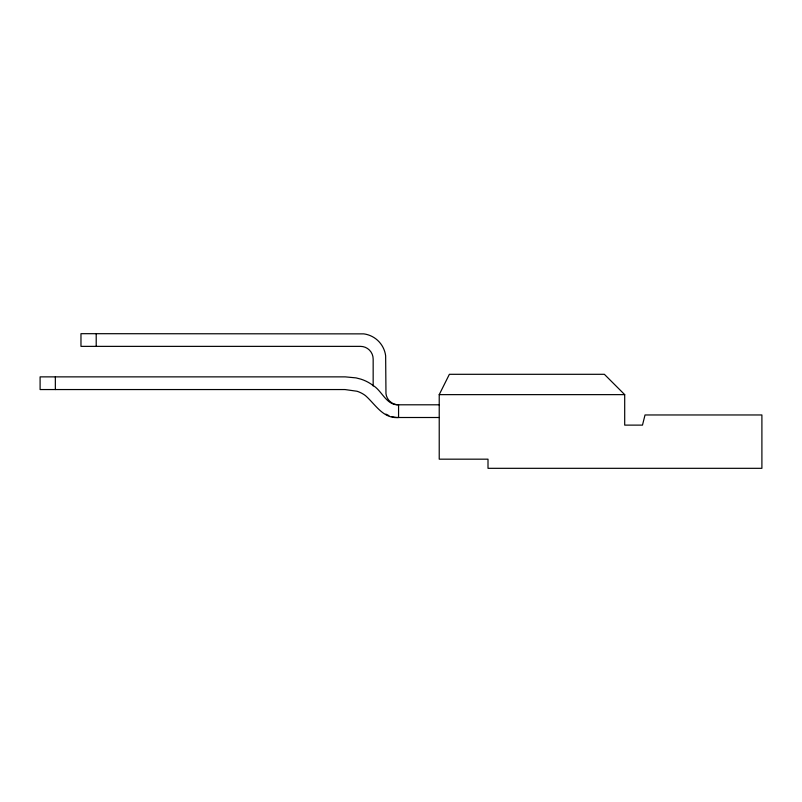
<?xml version="1.0" encoding="UTF-8"?>
<svg xmlns="http://www.w3.org/2000/svg" width="802" height="802" viewBox="0 0 802 802"><rect width="100%" height="100%" fill="white"/><g stroke="black" fill="none" stroke-linecap="round" stroke-linejoin="round"><path stroke-width="1.2" d="M439.225 394.634L449.381 374.303L604.367 374.303L624.698 394.634L624.698 425.12L642.482 425.12L645.029 414.965L761.9 414.965L761.9 468.318L488.007 468.318L488.007 459.175L439.225 459.175L439.225 394.634L624.698 394.634M439.225 404.799L398.564 404.799C386.243 405.381 382.183 390.885 373.01 385.421A40.531 40.531 0 0 0 360.92 379.156L356.008 377.882L345.281 376.87L40.1 376.87L40.1 389.551L344.99 389.551L357.03 391.256A28.01 28.01 0 0 1 365.401 395.587C375.376 404.288 383.095 418.975 398.564 417.501L439.225 417.501M373.161 385.973L373.161 359.065A12.702 12.702 0 0 0 360.459 346.364L80.972 346.374L80.972 333.682L363.777 333.873A25.403 25.403 0 0 1 385.642 355.747L385.973 393.752A12.702 12.702 0 0 0 398.564 404.799L398.564 417.501A25.403 25.403 0 0 1 391.988 416.639M96.21 333.682L96.21 346.374M55.348 376.87L55.348 389.551M388.85 415.566A25.403 25.403 0 0 1 385.862 414.093"/></g></svg>
